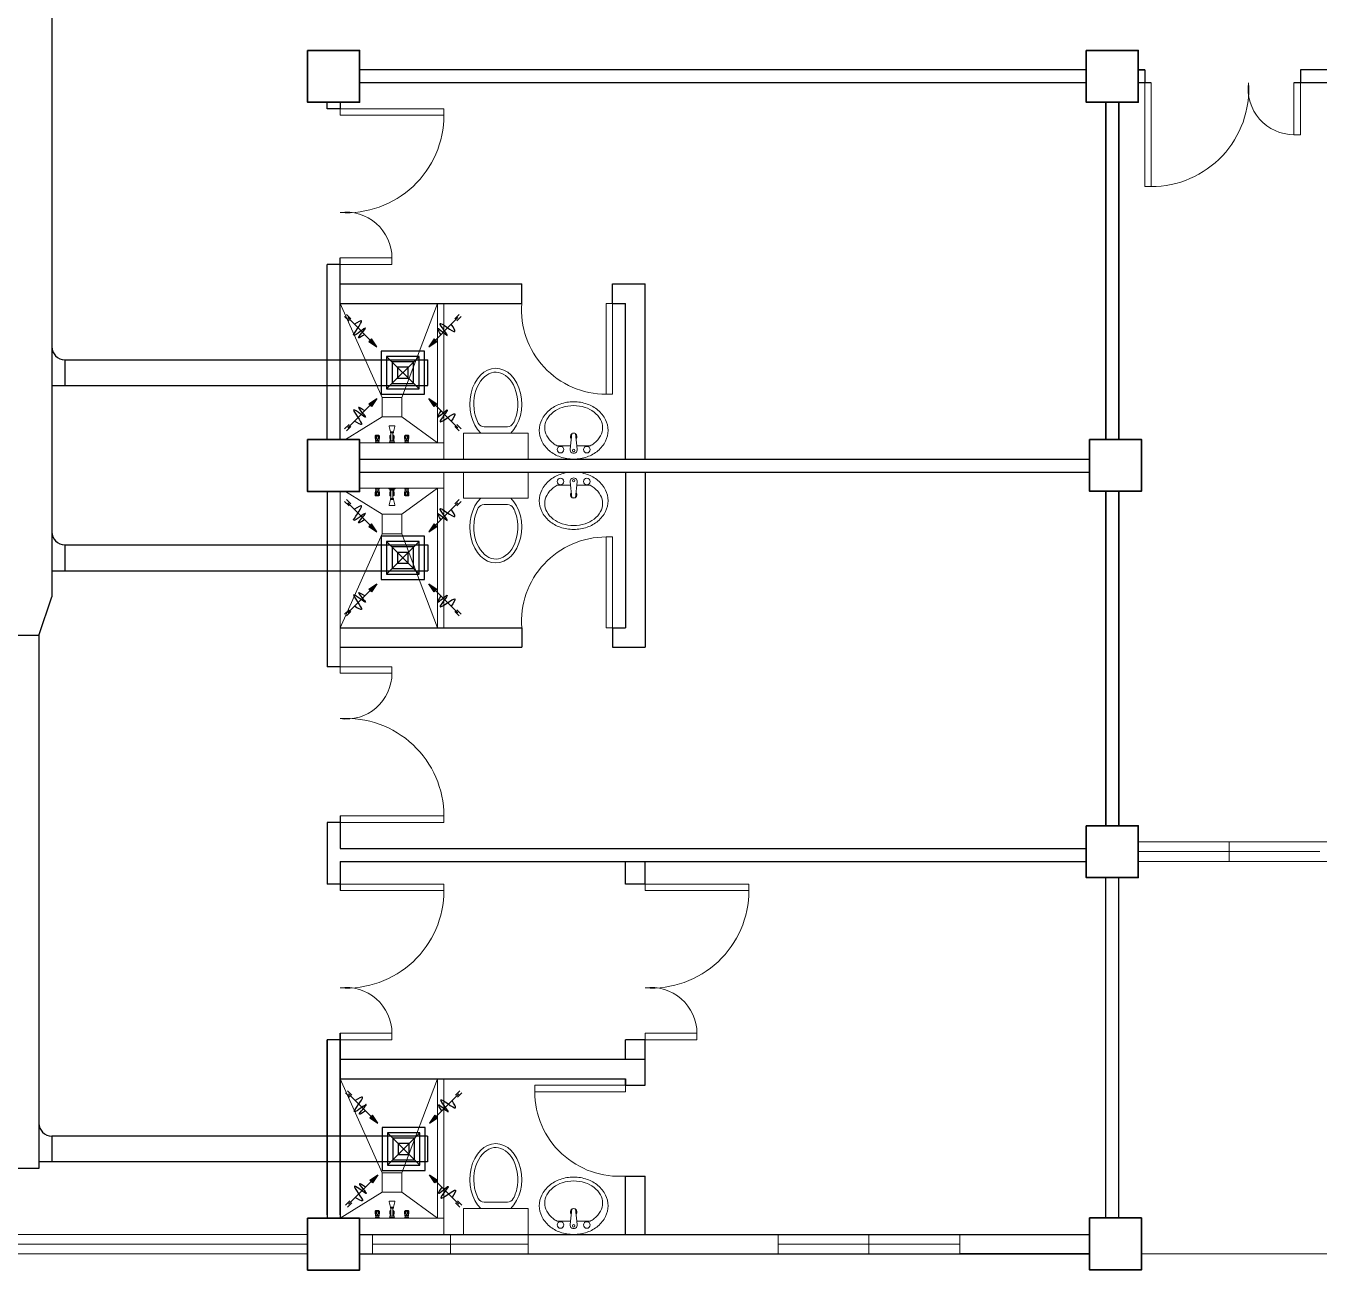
# Model space of a CAD drawing. Header units: millimetres. Extents: x 103 to 228, y 86 to 129.
# Drawn here: x 188.49 to 198.46, y 86.51 to 96.1 of the extents above; entities that cross this region are included whole.
import ezdxf

# ---------------------------------------------------------------- set-up
doc = ezdxf.new("R2010")
doc.units = ezdxf.units.MM
for name, color, linetype in [('AIR', 7, 'Continuous'), ('AIR-00', 8, 'Continuous'), ('AIR-03', 30, 'Continuous'), ('exhaust', 130, 'Continuous')]:
    doc.layers.add(name, color=color, linetype=linetype)

# ---------------------------------------------------------------- blocks, each defined once
blk = doc.blocks.new('GRILL-C-IN')
at = {"layer": 'AIR-00', "ltscale": 3}
for p, q in [((-0.623, 0.601), (-0.674, 0.651)), ((-0.601, 0.623), (-0.651, 0.674)), ((-0.637, 0.637), (-0.3, 0.3)), ((0.637, 0.637), (0.3, 0.3)), ((0.601, 0.623), (0.651, 0.674)), ((0.623, 0.601), (0.674, 0.651)), ((-0.637, -0.637), (-0.3, -0.3)), ((0.637, -0.637), (0.3, -0.3)), ((-0.623, -0.601), (-0.674, -0.651)), ((-0.601, -0.623), (-0.651, -0.674)), ((0.601, -0.623), (0.651, -0.674)), ((0.623, -0.601), (0.674, -0.651))]:
    blk.add_line(p, q, dxfattribs=at)
at = {"layer": 'AIR-00', "color": 50}
for p, q in [((-0.188, 0.187), (0.187, -0.188)), ((0.187, 0.187), (-0.188, -0.188))]:
    blk.add_line(p, q, dxfattribs=at)
at = {"layer": 'AIR-00', "ltscale": 3}
for points in [[(-0.362, 0.393), (-0.393, 0.362), (-0.3, 0.3)], [(0.393, 0.362), (0.362, 0.393), (0.3, 0.3)], [(-0.362, -0.393), (-0.393, -0.362), (-0.3, -0.3)], [(0.393, -0.362), (0.362, -0.393), (0.3, -0.3)]]:
    blk.add_lwpolyline(points, close=True, dxfattribs=at)
at = {"layer": 'AIR-00', "color": 50}
for points in [[(-0.188, -0.188), (0.187, -0.188), (0.187, 0.187), (-0.188, 0.187)], [(-0.125, -0.125), (0.125, -0.125), (0.125, 0.125), (-0.125, 0.125)], [(-0.062, -0.062), (0.062, -0.062), (0.062, 0.062), (-0.062, 0.062)]]:
    blk.add_lwpolyline(points, close=True, dxfattribs=at)
at = {"layer": 'AIR-00', "ltscale": 3}
for points in [[(-0.441, 0.441), (-0.512, 0.404), (-0.432, 0.514), (-0.568, 0.43), (-0.477, 0.6), (-0.561, 0.561)], [(0.441, 0.441), (0.404, 0.512), (0.514, 0.432), (0.43, 0.568), (0.6, 0.477), (0.561, 0.561)], [(-0.441, -0.441), (-0.512, -0.404), (-0.432, -0.514), (-0.568, -0.43), (-0.477, -0.6), (-0.561, -0.561)], [(0.441, -0.441), (0.404, -0.512), (0.514, -0.432), (0.43, -0.568), (0.6, -0.477), (0.561, -0.561)]]:
    blk.add_spline(points, degree=3, dxfattribs=at)
for points in [[(-0.3, 0.3), (-0.362, 0.393), (-0.393, 0.362)], [(0.3, 0.3), (0.393, 0.362), (0.362, 0.393)], [(-0.3, -0.3), (-0.362, -0.393), (-0.393, -0.362)], [(0.3, -0.3), (0.393, -0.362), (0.362, -0.393)]]:
    blk.add_solid(points, dxfattribs=at)
at = {"layer": 'AIR-03', "color": 6}
blk.add_lwpolyline([(-0.25, -0.25), (0.25, -0.25), (0.25, 0.25), (-0.25, 0.25)], close=True, dxfattribs=at)

msp = doc.modelspace()

# ---------------------------------------------------------------- linework, layer by layer
at = {"color": 8, "lineweight": 25}
for p, q in [((196.6636, 95.7597), (191.0636, 95.7597)), ((197.1136, 95.7597), (197.0636, 95.7597)), ((197.0636, 95.7597), (197.1136, 95.7597)), ((197.1136, 95.7597), (197.1136, 95.6597)), ((201.4136, 95.7597), (198.3136, 95.7597)), ((198.3136, 95.7597), (198.3136, 95.6597)), ((196.6636, 95.6597), (191.0636, 95.6597)), ((197.1636, 95.6597), (197.0636, 95.6597)), ((199.8136, 95.6597), (198.2636, 95.6597)), ((190.8136, 95.4597), (190.8136, 95.5097)), ((190.9136, 95.5097), (190.9136, 95.4597)), ((196.8136, 92.9118), (196.8136, 95.5097)), ((196.8136, 95.5097), (196.8136, 92.9118)), ((196.9136, 92.9118), (196.9136, 95.5097)), ((196.9136, 95.5097), (196.9136, 92.9118)), ((190.9136, 95.4597), (190.8136, 95.4597)), ((190.9136, 92.9097), (190.9136, 94.3097)), ((190.8136, 92.9097), (190.8136, 94.2597)), ((190.9136, 94.2597), (190.8136, 94.2597)), ((190.8136, 92.9097), (190.8136, 94.2597)), ((191.0636, 92.7597), (196.6886, 92.7597)), ((191.0636, 92.6597), (196.6886, 92.6597)), ((190.8136, 92.5097), (190.8136, 91.1597)), ((196.8136, 89.9347), (196.8136, 92.5118)), ((196.8136, 92.5118), (196.8136, 89.9347)), ((196.9136, 89.9347), (196.9136, 92.5118)), ((196.9136, 92.5118), (196.9136, 89.9347)), ((190.9136, 91.1597), (190.8136, 91.1597)), ((190.9136, 90.0097), (190.9136, 89.7597)), ((190.8136, 89.9597), (190.8136, 89.7097)), ((190.9136, 89.9597), (190.8136, 89.9597)), ((190.8136, 89.7097), (190.8136, 89.4847)), ((190.9136, 89.7597), (196.6636, 89.7597)), ((190.9136, 89.6597), (190.9136, 89.4347)), ((190.9136, 89.6597), (196.6636, 89.6597)), ((190.9136, 89.4847), (190.8136, 89.4847)), ((196.8136, 86.9118), (196.8136, 89.5347)), ((196.9136, 86.9118), (196.9136, 89.5347)), ((190.9136, 88.3347), (190.9136, 86.9097)), ((190.9136, 86.9347), (190.9136, 88.3347)), ((190.8136, 88.2847), (190.8136, 86.9097)), ((190.8136, 86.9347), (190.8136, 88.2847)), ((190.9136, 88.2847), (190.8136, 88.2847)), ((190.8136, 86.9347), (190.8136, 88.2847)), ((191.0636, 86.7847), (196.6886, 86.7847)), ((191.0636, 86.6347), (196.6886, 86.6347)), ((196.6886, 86.6347), (195.6886, 86.6347))]:
    msp.add_line(p, q, dxfattribs=at)
at = {"color": 8, "lineweight": 25, "ltscale": 0.3}
for p, q in [((190.9136, 94.1097), (192.3136, 94.1097)), ((192.3136, 93.9597), (192.3136, 94.1097)), ((193.0136, 94.1097), (193.2636, 94.1097)), ((193.0136, 93.9597), (193.0136, 94.1097)), ((193.2636, 92.7597), (193.2636, 94.1097)), ((190.9136, 93.9597), (192.3136, 93.9597)), ((193.0136, 93.9597), (193.1136, 93.9597)), ((193.1136, 92.7597), (193.1136, 93.9597)), ((193.1136, 92.6597), (193.1136, 91.4597)), ((193.2636, 92.6597), (193.2636, 91.3097)), ((190.9136, 91.4597), (192.3136, 91.4597)), ((192.3136, 91.4597), (192.3136, 91.3097)), ((193.0136, 91.4597), (193.1136, 91.4597)), ((193.0136, 91.4597), (193.0136, 91.3097)), ((190.9136, 91.3097), (192.3136, 91.3097)), ((193.0136, 91.3097), (193.2636, 91.3097)), ((190.9136, 88.1347), (193.2636, 88.1347)), ((193.0136, 88.1347), (193.2636, 88.1347)), ((193.2636, 87.9347), (193.2636, 88.1347)), ((190.9136, 87.9847), (193.1136, 87.9847)), ((193.0136, 87.9847), (193.1136, 87.9847)), ((193.1136, 87.9347), (193.1136, 87.9847)), ((193.1136, 86.7847), (193.1136, 87.2347)), ((193.2636, 86.7847), (193.2636, 87.2347))]:
    msp.add_line(p, q, dxfattribs=at)
at = {"color": 8, "lineweight": 9, "ltscale": 0.3}
for p, q in [((191.2386, 93.2347), (190.9136, 93.9597)), ((191.3886, 93.2347), (191.6636, 93.9597)), ((191.2386, 93.0847), (190.9543, 92.9097)), ((191.3886, 93.0847), (191.6636, 92.8847)), ((191.2386, 92.3347), (190.9543, 92.5097)), ((191.3886, 92.3347), (191.6636, 92.5347)), ((191.2386, 92.1847), (190.9136, 91.4597)), ((191.3886, 92.1847), (191.6636, 91.4597)), ((191.2386, 87.2597), (190.9136, 87.9847)), ((191.3886, 87.2597), (191.6636, 87.9847)), ((191.2386, 87.1097), (190.9136, 86.9097)), ((191.3886, 87.1097), (191.6636, 86.9097))]:
    msp.add_line(p, q, dxfattribs=at)
at = {"color": 8, "lineweight": 9}
for p, q in [((190.9136, 93.0097), (190.9136, 92.9097)), ((191.3013, 92.9701), (191.2928, 93.012)), ((191.333, 93.0166), (191.2942, 93.0166)), ((191.3013, 92.9625), (191.3013, 92.9701)), ((191.3013, 92.9701), (191.3259, 92.9701)), ((191.3013, 92.9701), (191.3259, 92.9701)), ((191.3259, 92.9701), (191.3345, 93.012)), ((191.3259, 92.9701), (191.3259, 92.9625)), ((192.023, 93.0097), (192.204, 93.0097)), ((190.8136, 92.9597), (190.8136, 92.9097)), ((191.0636, 92.8847), (191.7136, 92.8847)), ((191.1829, 92.8855), (191.1864, 92.8923)), ((191.1829, 92.8855), (191.217, 92.8855)), ((191.1829, 92.8855), (191.1829, 92.8847)), ((191.1829, 92.8847), (191.217, 92.8847)), ((191.1869, 92.9419), (191.1833, 92.94)), ((191.1833, 92.94), (191.2167, 92.94)), ((191.1833, 92.94), (191.1833, 92.918)), ((191.1833, 92.918), (191.1855, 92.914)), ((191.186, 92.9122), (191.186, 92.9063)), ((191.186, 92.9063), (191.1867, 92.904)), ((191.186, 92.9063), (191.214, 92.9063)), ((191.1864, 92.8923), (191.2136, 92.8923)), ((191.1867, 92.904), (191.2132, 92.904)), ((191.1868, 92.918), (191.1941, 92.918)), ((191.1869, 92.9434), (191.2131, 92.9434)), ((191.1869, 92.9434), (191.1869, 92.9419)), ((191.1869, 92.9419), (191.2131, 92.9419)), ((191.1869, 92.9312), (191.1869, 92.9191)), ((191.1886, 92.8923), (191.1886, 92.904)), ((191.1939, 92.9313), (191.1939, 92.9192)), ((191.2132, 92.9181), (191.2059, 92.9181)), ((191.206, 92.9313), (191.206, 92.9192)), ((191.2114, 92.8923), (191.2114, 92.904)), ((191.2131, 92.9434), (191.2131, 92.9419)), ((191.2131, 92.9419), (191.2167, 92.94)), ((191.2131, 92.9312), (191.2131, 92.9191)), ((191.214, 92.9063), (191.2132, 92.904)), ((191.217, 92.8855), (191.2136, 92.8923)), ((191.214, 92.9122), (191.214, 92.9063)), ((191.2167, 92.9181), (191.2145, 92.914)), ((191.2167, 92.94), (191.2167, 92.9181)), ((191.217, 92.8855), (191.217, 92.8847)), ((191.2962, 92.8905), (191.2847, 92.8847)), ((191.2847, 92.8847), (191.3426, 92.8847)), ((191.331, 92.9002), (191.2962, 92.9002)), ((191.2962, 92.9002), (191.2962, 92.8905)), ((191.331, 92.8905), (191.2962, 92.8905)), ((191.2962, 92.8905), (191.331, 92.8905)), ((191.3006, 92.9419), (191.297, 92.94)), ((191.297, 92.94), (191.306, 92.94)), ((191.297, 92.94), (191.297, 92.9181)), ((191.297, 92.9181), (191.2992, 92.914)), ((191.2996, 92.9122), (191.2996, 92.9063)), ((191.2996, 92.9063), (191.3061, 92.9063)), ((191.2996, 92.9063), (191.3004, 92.904)), ((191.3004, 92.9181), (191.306, 92.9181)), ((191.3004, 92.904), (191.3061, 92.904)), ((191.3005, 92.9312), (191.3005, 92.9191)), ((191.3006, 92.9434), (191.306, 92.9434)), ((191.3006, 92.9434), (191.3006, 92.9419)), ((191.3006, 92.9419), (191.306, 92.9419)), ((191.3259, 92.9625), (191.3013, 92.9625)), ((191.3023, 92.9002), (191.3023, 92.904)), ((191.306, 92.9625), (191.3061, 92.9002)), ((191.3061, 92.9002), (191.3212, 92.9002)), ((191.3212, 92.9002), (191.3212, 92.9625)), ((191.3212, 92.9434), (191.3267, 92.9434)), ((191.3212, 92.9419), (191.3267, 92.9419)), ((191.3212, 92.94), (191.3303, 92.94)), ((191.3268, 92.9181), (191.3212, 92.9181)), ((191.3212, 92.9063), (191.3276, 92.9063)), ((191.3212, 92.904), (191.3269, 92.904)), ((191.325, 92.9002), (191.325, 92.904)), ((191.3267, 92.9434), (191.3267, 92.9419)), ((191.3267, 92.9419), (191.3303, 92.94)), ((191.3267, 92.9312), (191.3267, 92.9191)), ((191.3276, 92.9063), (191.3269, 92.904)), ((191.3276, 92.9122), (191.3276, 92.9063)), ((191.3303, 92.9181), (191.3281, 92.914)), ((191.3303, 92.94), (191.3303, 92.9181)), ((191.331, 92.8905), (191.331, 92.9002)), ((191.3426, 92.8847), (191.331, 92.8905)), ((191.4102, 92.8855), (191.4136, 92.8923)), ((191.4102, 92.8855), (191.4102, 92.8847)), ((191.4102, 92.8855), (191.4443, 92.8855)), ((191.4102, 92.8847), (191.4443, 92.8847)), ((191.4142, 92.9419), (191.4106, 92.94)), ((191.4106, 92.94), (191.4106, 92.9181)), ((191.4106, 92.94), (191.4439, 92.94)), ((191.4106, 92.9181), (191.4128, 92.914)), ((191.4132, 92.9122), (191.4132, 92.9063)), ((191.4132, 92.9063), (191.4413, 92.9063)), ((191.4132, 92.9063), (191.414, 92.9041)), ((191.4136, 92.8923), (191.4409, 92.8923)), ((191.414, 92.9181), (191.4214, 92.9181)), ((191.414, 92.9041), (191.4405, 92.9041)), ((191.4142, 92.9435), (191.4142, 92.9419)), ((191.4142, 92.9435), (191.4403, 92.9435)), ((191.4142, 92.9419), (191.4403, 92.9419)), ((191.4142, 92.9312), (191.4142, 92.9191)), ((191.4159, 92.8923), (191.4159, 92.9041)), ((191.4212, 92.9313), (191.4212, 92.9192)), ((191.4405, 92.9181), (191.4332, 92.9181)), ((191.4333, 92.9313), (191.4333, 92.9192)), ((191.4386, 92.8923), (191.4386, 92.9041)), ((191.4403, 92.9435), (191.4403, 92.9419)), ((191.4403, 92.9419), (191.4439, 92.94)), ((191.4403, 92.9312), (191.4403, 92.9191)), ((191.4413, 92.9063), (191.4405, 92.9041)), ((191.4443, 92.8855), (191.4409, 92.8923)), ((191.4413, 92.9122), (191.4413, 92.9063)), ((191.4439, 92.9181), (191.4417, 92.914)), ((191.4439, 92.94), (191.4439, 92.9181)), ((191.4443, 92.8855), (191.4443, 92.8847)), ((191.8636, 92.7597), (191.8636, 92.9597)), ((191.8636, 92.9597), (192.3636, 92.9597)), ((192.3636, 92.9597), (192.3636, 92.7597)), ((192.6991, 92.9576), (192.6858, 92.8358)), ((192.7281, 92.9576), (192.7415, 92.8358)), ((192.6892, 92.8617), (192.587, 92.8617)), ((192.3636, 92.7597), (191.8636, 92.7597)), ((191.8636, 92.6597), (191.8636, 92.4597)), ((192.3636, 92.6597), (191.8636, 92.6597)), ((192.3636, 92.4597), (192.3636, 92.6597)), ((192.6991, 92.4618), (192.6858, 92.5837)), ((192.7281, 92.4618), (192.7415, 92.5837)), ((191.0636, 92.5347), (191.7136, 92.5347)), ((191.1829, 92.5347), (191.217, 92.5347)), ((191.1829, 92.534), (191.1829, 92.5347)), ((191.1829, 92.534), (191.217, 92.534)), ((191.1829, 92.534), (191.1864, 92.5272)), ((191.1833, 92.5014), (191.1855, 92.5055)), ((191.1833, 92.4794), (191.1833, 92.5014)), ((191.1833, 92.4794), (191.2167, 92.4794)), ((191.1869, 92.4775), (191.1833, 92.4794)), ((191.186, 92.5132), (191.1867, 92.5154)), ((191.186, 92.5132), (191.214, 92.5131)), ((191.186, 92.5073), (191.186, 92.5132)), ((191.1864, 92.5272), (191.2136, 92.5272)), ((191.1867, 92.5154), (191.2132, 92.5154)), ((191.1868, 92.5014), (191.1941, 92.5014)), ((191.1869, 92.4883), (191.1869, 92.5004)), ((191.1869, 92.4775), (191.2131, 92.4775)), ((191.1869, 92.476), (191.1869, 92.4775)), ((191.1869, 92.476), (191.2131, 92.476)), ((191.1886, 92.5272), (191.1886, 92.5154)), ((191.1939, 92.4882), (191.1939, 92.5003)), ((191.2132, 92.5014), (191.2059, 92.5014)), ((191.206, 92.4882), (191.206, 92.5003)), ((191.2114, 92.5272), (191.2114, 92.5154)), ((191.2131, 92.4883), (191.2131, 92.5004)), ((191.2131, 92.4775), (191.2167, 92.4794)), ((191.2131, 92.476), (191.2131, 92.4775)), ((191.214, 92.5131), (191.2132, 92.5154)), ((191.217, 92.534), (191.2136, 92.5272)), ((191.214, 92.5073), (191.214, 92.5131)), ((191.2167, 92.5014), (191.2145, 92.5055)), ((191.2167, 92.4794), (191.2167, 92.5014)), ((191.217, 92.534), (191.217, 92.5347)), ((191.2962, 92.5289), (191.2847, 92.5347)), ((191.2847, 92.5347), (191.3426, 92.5347)), ((191.331, 92.5289), (191.2962, 92.5289)), ((191.2962, 92.5193), (191.2962, 92.5289)), ((191.2962, 92.5289), (191.331, 92.5289)), ((191.331, 92.5193), (191.2962, 92.5193)), ((191.297, 92.5014), (191.2992, 92.5055)), ((191.297, 92.4794), (191.297, 92.5014)), ((191.297, 92.4794), (191.306, 92.4794)), ((191.3006, 92.4775), (191.297, 92.4794)), ((191.2996, 92.5131), (191.3004, 92.5154)), ((191.2996, 92.5131), (191.3061, 92.5131)), ((191.2996, 92.5073), (191.2996, 92.5131)), ((191.3004, 92.5154), (191.3061, 92.5154)), ((191.3004, 92.5014), (191.306, 92.5014)), ((191.3005, 92.4883), (191.3005, 92.5004)), ((191.3006, 92.4775), (191.306, 92.4775)), ((191.3006, 92.476), (191.3006, 92.4775)), ((191.3006, 92.476), (191.306, 92.476)), ((191.3023, 92.5193), (191.3023, 92.5154)), ((191.306, 92.4569), (191.3061, 92.5193)), ((191.3061, 92.5193), (191.3212, 92.5193)), ((191.3212, 92.5193), (191.3212, 92.4569)), ((191.3212, 92.5154), (191.3269, 92.5154)), ((191.3212, 92.5131), (191.3276, 92.5131)), ((191.3268, 92.5014), (191.3212, 92.5014)), ((191.3212, 92.4794), (191.3303, 92.4794)), ((191.3212, 92.4775), (191.3267, 92.4775)), ((191.3212, 92.476), (191.3267, 92.476)), ((191.325, 92.5193), (191.325, 92.5154)), ((191.3267, 92.4882), (191.3267, 92.5004)), ((191.3267, 92.4775), (191.3303, 92.4794)), ((191.3267, 92.476), (191.3267, 92.4775)), ((191.3276, 92.5131), (191.3269, 92.5154)), ((191.3276, 92.5073), (191.3276, 92.5131)), ((191.3303, 92.5014), (191.3281, 92.5055)), ((191.3303, 92.4794), (191.3303, 92.5014)), ((191.3426, 92.5347), (191.331, 92.5289)), ((191.331, 92.5289), (191.331, 92.5193)), ((191.4102, 92.534), (191.4102, 92.5347)), ((191.4102, 92.5347), (191.4443, 92.5347)), ((191.4102, 92.534), (191.4136, 92.5271)), ((191.4102, 92.534), (191.4443, 92.534)), ((191.4106, 92.5014), (191.4128, 92.5055)), ((191.4106, 92.4794), (191.4106, 92.5014)), ((191.4142, 92.4775), (191.4106, 92.4794)), ((191.4106, 92.4794), (191.4439, 92.4794)), ((191.4132, 92.5131), (191.414, 92.5154)), ((191.4132, 92.5073), (191.4132, 92.5131)), ((191.4132, 92.5131), (191.4413, 92.5131)), ((191.4136, 92.5271), (191.4409, 92.5271)), ((191.414, 92.5154), (191.4405, 92.5154)), ((191.414, 92.5014), (191.4214, 92.5014)), ((191.4142, 92.4882), (191.4142, 92.5004)), ((191.4142, 92.476), (191.4142, 92.4775)), ((191.4142, 92.4775), (191.4403, 92.4775)), ((191.4142, 92.476), (191.4403, 92.476)), ((191.4159, 92.5271), (191.4159, 92.5154)), ((191.4212, 92.4881), (191.4212, 92.5003)), ((191.4405, 92.5014), (191.4332, 92.5014)), ((191.4333, 92.4881), (191.4333, 92.5003)), ((191.4386, 92.5271), (191.4386, 92.5154)), ((191.4403, 92.4882), (191.4403, 92.5004)), ((191.4403, 92.4775), (191.4439, 92.4794)), ((191.4403, 92.476), (191.4403, 92.4775)), ((191.4413, 92.5131), (191.4405, 92.5154)), ((191.4443, 92.534), (191.4409, 92.5271)), ((191.4413, 92.5073), (191.4413, 92.5131)), ((191.4439, 92.5014), (191.4417, 92.5055)), ((191.4439, 92.4794), (191.4439, 92.5014)), ((191.4443, 92.534), (191.4443, 92.5347)), ((192.6892, 92.5577), (192.587, 92.5577)), ((191.3013, 92.4493), (191.2928, 92.4074)), ((191.333, 92.4029), (191.2942, 92.4029)), ((191.3013, 92.4569), (191.3013, 92.4493)), ((191.3259, 92.4569), (191.3013, 92.4569)), ((191.3013, 92.4493), (191.3259, 92.4493)), ((191.3013, 92.4493), (191.3259, 92.4493)), ((191.3259, 92.4493), (191.3259, 92.4569)), ((191.3259, 92.4493), (191.3345, 92.4074)), ((191.8636, 92.4597), (192.3636, 92.4597)), ((192.023, 92.4097), (192.204, 92.4097)), ((197.0636, 89.8097), (199.8136, 89.8097)), ((197.0636, 89.8097), (197.0636, 89.6597)), ((197.7636, 89.8097), (197.7636, 89.6597)), ((198.4636, 89.7347), (197.0636, 89.7347)), ((197.0636, 89.6597), (199.9136, 89.6597)), ((190.8136, 89.4847), (190.8136, 89.5347)), ((191.3013, 86.9951), (191.2928, 87.037)), ((191.333, 87.0416), (191.2942, 87.0416)), ((191.3013, 86.9875), (191.3013, 86.9951)), ((191.3013, 86.9951), (191.3259, 86.9951)), ((191.3013, 86.9951), (191.3259, 86.9951)), ((191.3259, 86.9951), (191.3345, 87.037)), ((191.3259, 86.9951), (191.3259, 86.9875)), ((192.023, 87.0347), (192.204, 87.0347)), ((191.0636, 86.9097), (191.7136, 86.9097)), ((191.1829, 86.9105), (191.1864, 86.9173)), ((191.1829, 86.9105), (191.217, 86.9105)), ((191.1829, 86.9105), (191.1829, 86.9097)), ((191.1829, 86.9097), (191.217, 86.9097)), ((191.1869, 86.9669), (191.1833, 86.965)), ((191.1833, 86.965), (191.2167, 86.965)), ((191.1833, 86.965), (191.1833, 86.943)), ((191.1833, 86.943), (191.1855, 86.939)), ((191.186, 86.9372), (191.186, 86.9313)), ((191.186, 86.9313), (191.1867, 86.929)), ((191.186, 86.9313), (191.214, 86.9313)), ((191.1864, 86.9173), (191.2136, 86.9173)), ((191.1867, 86.929), (191.2132, 86.929)), ((191.1868, 86.943), (191.1941, 86.943)), ((191.1869, 86.9684), (191.2131, 86.9684)), ((191.1869, 86.9684), (191.1869, 86.9669)), ((191.1869, 86.9669), (191.2131, 86.9669)), ((191.1869, 86.9562), (191.1869, 86.9441)), ((191.1886, 86.9173), (191.1886, 86.929)), ((191.1939, 86.9563), (191.1939, 86.9442)), ((191.2132, 86.9431), (191.2059, 86.9431)), ((191.206, 86.9563), (191.206, 86.9442)), ((191.2114, 86.9173), (191.2114, 86.929)), ((191.2131, 86.9684), (191.2131, 86.9669)), ((191.2131, 86.9669), (191.2167, 86.965)), ((191.2131, 86.9562), (191.2131, 86.9441)), ((191.214, 86.9313), (191.2132, 86.929)), ((191.217, 86.9105), (191.2136, 86.9173)), ((191.214, 86.9372), (191.214, 86.9313)), ((191.2167, 86.9431), (191.2145, 86.939)), ((191.2167, 86.965), (191.2167, 86.9431)), ((191.217, 86.9105), (191.217, 86.9097)), ((191.2962, 86.9155), (191.2847, 86.9097)), ((191.2847, 86.9097), (191.3426, 86.9097)), ((191.331, 86.9252), (191.2962, 86.9252)), ((191.2962, 86.9252), (191.2962, 86.9155)), ((191.331, 86.9155), (191.2962, 86.9155)), ((191.2962, 86.9155), (191.331, 86.9155)), ((191.3006, 86.9669), (191.297, 86.965)), ((191.297, 86.965), (191.306, 86.965)), ((191.297, 86.965), (191.297, 86.9431)), ((191.297, 86.9431), (191.2992, 86.939)), ((191.2996, 86.9372), (191.2996, 86.9313)), ((191.2996, 86.9313), (191.3061, 86.9313)), ((191.2996, 86.9313), (191.3004, 86.929)), ((191.3004, 86.9431), (191.306, 86.9431)), ((191.3004, 86.929), (191.3061, 86.929)), ((191.3005, 86.9562), (191.3005, 86.9441)), ((191.3006, 86.9684), (191.306, 86.9684)), ((191.3006, 86.9684), (191.3006, 86.9669)), ((191.3006, 86.9669), (191.306, 86.9669)), ((191.3259, 86.9875), (191.3013, 86.9875)), ((191.3023, 86.9252), (191.3023, 86.929)), ((191.306, 86.9875), (191.3061, 86.9252)), ((191.3061, 86.9252), (191.3212, 86.9252)), ((191.3212, 86.9252), (191.3212, 86.9875)), ((191.3212, 86.9684), (191.3267, 86.9684)), ((191.3212, 86.9669), (191.3267, 86.9669)), ((191.3212, 86.965), (191.3303, 86.965)), ((191.3268, 86.9431), (191.3212, 86.9431)), ((191.3212, 86.9313), (191.3276, 86.9313)), ((191.3212, 86.929), (191.3269, 86.929)), ((191.325, 86.9252), (191.325, 86.929)), ((191.3267, 86.9684), (191.3267, 86.9669)), ((191.3267, 86.9669), (191.3303, 86.965)), ((191.3267, 86.9562), (191.3267, 86.9441)), ((191.3276, 86.9313), (191.3269, 86.929)), ((191.3276, 86.9372), (191.3276, 86.9313)), ((191.3303, 86.9431), (191.3281, 86.939)), ((191.3303, 86.965), (191.3303, 86.9431)), ((191.331, 86.9155), (191.331, 86.9252)), ((191.3426, 86.9097), (191.331, 86.9155)), ((191.4102, 86.9105), (191.4136, 86.9173)), ((191.4102, 86.9105), (191.4102, 86.9097)), ((191.4102, 86.9105), (191.4443, 86.9105)), ((191.4102, 86.9097), (191.4443, 86.9097)), ((191.4142, 86.9669), (191.4106, 86.965)), ((191.4106, 86.965), (191.4106, 86.9431)), ((191.4106, 86.965), (191.4439, 86.965)), ((191.4106, 86.9431), (191.4128, 86.939)), ((191.4132, 86.9372), (191.4132, 86.9313)), ((191.4132, 86.9313), (191.4413, 86.9313)), ((191.4132, 86.9313), (191.414, 86.9291)), ((191.4136, 86.9173), (191.4409, 86.9173)), ((191.414, 86.9431), (191.4214, 86.9431)), ((191.414, 86.9291), (191.4405, 86.9291)), ((191.4142, 86.9685), (191.4142, 86.9669)), ((191.4142, 86.9685), (191.4403, 86.9685)), ((191.4142, 86.9669), (191.4403, 86.9669)), ((191.4142, 86.9562), (191.4142, 86.9441)), ((191.4159, 86.9173), (191.4159, 86.9291)), ((191.4212, 86.9563), (191.4212, 86.9442)), ((191.4405, 86.9431), (191.4332, 86.9431)), ((191.4333, 86.9563), (191.4333, 86.9442)), ((191.4386, 86.9173), (191.4386, 86.9291)), ((191.4403, 86.9685), (191.4403, 86.9669)), ((191.4403, 86.9669), (191.4439, 86.965)), ((191.4403, 86.9562), (191.4403, 86.9441)), ((191.4413, 86.9313), (191.4405, 86.9291)), ((191.4443, 86.9105), (191.4409, 86.9173)), ((191.4413, 86.9372), (191.4413, 86.9313)), ((191.4439, 86.9431), (191.4417, 86.939)), ((191.4439, 86.965), (191.4439, 86.9431)), ((191.4443, 86.9105), (191.4443, 86.9097)), ((191.8636, 86.7847), (191.8636, 86.9847)), ((191.8636, 86.9847), (192.3636, 86.9847)), ((192.3636, 86.9847), (192.3636, 86.7847)), ((192.6991, 86.9826), (192.6858, 86.8608)), ((192.7281, 86.9826), (192.7415, 86.8608)), ((192.6892, 86.8867), (192.587, 86.8867)), ((190.6636, 86.7847), (187.9636, 86.7847)), ((187.9636, 86.7097), (190.6636, 86.7097)), ((191.0636, 86.7847), (191.1636, 86.7847)), ((191.1636, 86.7847), (191.1636, 86.6347)), ((192.3636, 86.7097), (191.1636, 86.7097)), ((191.7636, 86.6347), (191.7636, 86.7847)), ((192.3636, 86.7847), (191.8636, 86.7847)), ((192.3636, 86.6347), (192.3636, 86.7847)), ((194.2886, 86.7847), (194.2886, 86.6347)), ((195.6886, 86.7097), (194.2886, 86.7097)), ((194.9886, 86.7847), (194.9886, 86.6347)), ((195.6886, 86.6347), (195.6886, 86.7847)), ((187.9636, 86.6347), (190.6636, 86.6347)), ((191.1636, 86.6347), (191.7636, 86.6347)), ((191.7636, 86.6347), (192.3636, 86.6347)), ((212.4136, 86.6347), (197.0886, 86.6347))]:
    msp.add_line(p, q, dxfattribs=at)
at = {"color": 8, "lineweight": 13}
for p, q in [((190.9136, 92.5097), (190.9136, 91.1097)), ((190.9136, 89.5347), (190.9136, 89.4847))]:
    msp.add_line(p, q, dxfattribs=at)
at = {"color": 8, "linetype": 'Continuous', "lineweight": 25}
for p, q in [((193.1136, 89.4847), (193.1136, 89.6597)), ((193.2636, 89.4847), (193.2636, 89.6597)), ((193.2636, 89.4847), (193.1136, 89.4847)), ((193.1136, 88.1347), (193.1136, 88.2847)), ((193.2636, 88.2847), (193.1136, 88.2847)), ((193.2636, 88.1347), (193.2636, 88.2847)), ((193.1136, 87.9847), (193.1136, 87.9347)), ((193.1136, 87.9347), (193.2636, 87.9347)), ((193.1136, 87.2347), (193.2636, 87.2347))]:
    msp.add_line(p, q, dxfattribs=at)
at = {"color": 8, "lineweight": 35}
for points in [[(190.6636, 95.9097), (191.0636, 95.9097), (191.0636, 95.5097), (190.6636, 95.5097)], [(196.6636, 95.9097), (197.0636, 95.9097), (197.0636, 95.5097), (196.6636, 95.5097)], [(190.6636, 92.9097), (191.0636, 92.9097), (191.0636, 92.5097), (190.6636, 92.5097)], [(196.6886, 92.9118), (197.0886, 92.9118), (197.0886, 92.5118), (196.6886, 92.5118)], [(196.6636, 89.9347), (197.0636, 89.9347), (197.0636, 89.5347), (196.6636, 89.5347)], [(190.6636, 86.9097), (191.0636, 86.9097), (191.0636, 86.5097), (190.6636, 86.5097)], [(196.6886, 86.9118), (197.0886, 86.9118), (197.0886, 86.5118), (196.6886, 86.5118)]]:
    msp.add_lwpolyline(points, close=True, dxfattribs=at)
at = {"color": 8, "lineweight": 13, "ltscale": 0.03}
for points in [[(197.1636, 95.6597), (197.1136, 95.6597), (197.1136, 94.8597), (197.1636, 94.8597)], [(198.3136, 95.6597), (198.2636, 95.6597), (198.2636, 95.2597), (198.3136, 95.2597)], [(190.9136, 95.4097), (190.9136, 95.4597), (191.7136, 95.4597), (191.7136, 95.4097)], [(190.9136, 94.2597), (190.9136, 94.3097), (191.3136, 94.3097), (191.3136, 94.2597)], [(193.0136, 93.9597), (192.9636, 93.9597), (192.9636, 93.2597), (193.0136, 93.2597)], [(193.0136, 91.4597), (192.9636, 91.4597), (192.9636, 92.1597), (193.0136, 92.1597)], [(190.9136, 91.1597), (190.9136, 91.1097), (191.3136, 91.1097), (191.3136, 91.1597)], [(190.9136, 90.0097), (190.9136, 89.9597), (191.7136, 89.9597), (191.7136, 90.0097)], [(190.9136, 89.4347), (190.9136, 89.4847), (191.7136, 89.4847), (191.7136, 89.4347)], [(193.2636, 89.4347), (193.2636, 89.4847), (194.0636, 89.4847), (194.0636, 89.4347)], [(190.9136, 88.2847), (190.9136, 88.3347), (191.3136, 88.3347), (191.3136, 88.2847)], [(193.2636, 88.2847), (193.2636, 88.3347), (193.6636, 88.3347), (193.6636, 88.2847)], [(193.1136, 87.9347), (193.1136, 87.8847), (192.4136, 87.8847), (192.4136, 87.9347)]]:
    msp.add_lwpolyline(points, close=True, dxfattribs=at)
at = {"color": 8, "lineweight": 9, "ltscale": 0.3}
for points in [[(191.6636, 92.8847), (191.6636, 93.9597), (191.7136, 93.9597), (191.7136, 92.7597), (191.7136, 92.7597)], [(191.6636, 92.5347), (191.6636, 91.4597), (191.7136, 91.4597), (191.7136, 92.6597), (191.7136, 92.6597)], [(191.6636, 86.9097), (191.6636, 87.9847), (191.7136, 87.9847), (191.7136, 86.7847), (191.7136, 86.7847)]]:
    msp.add_lwpolyline(points, dxfattribs=at)
at = {"color": 8, "lineweight": 9, "ltscale": 0.03}
for points in [[(191.3886, 93.0847), (191.2386, 93.0847), (191.2386, 93.2347), (191.3886, 93.2347)], [(191.3886, 92.3347), (191.2386, 92.3347), (191.2386, 92.1847), (191.3886, 92.1847)], [(191.3886, 87.1097), (191.2386, 87.1097), (191.2386, 87.2597), (191.3886, 87.2597)]]:
    msp.add_lwpolyline(points, close=True, dxfattribs=at)
at = {"color": 8, "lineweight": 9}
for points in [[(192.4486, 92.9807, -0.11576), (192.468, 93.0632, -0.104047), (192.5262, 93.137, -0.090875), (192.6102, 93.1844, -0.083344), (192.7136, 93.2017, -0.083344), (192.8171, 93.1844, -0.090875), (192.901, 93.137, -0.104047), (192.9593, 93.0632, -0.11576), (192.9786, 92.9807, -0.11576), (192.9593, 92.8982, -0.104047), (192.901, 92.8245, -0.090875), (192.8171, 92.7771, -0.083344), (192.7136, 92.7597, -0.083344), (192.6102, 92.7771, -0.090875), (192.5262, 92.8245, -0.104047), (192.468, 92.8982, -0.11576)], [(192.4486, 92.4387, 0.11576), (192.468, 92.3562, 0.104047), (192.5262, 92.2825, 0.090875), (192.6102, 92.2351, 0.083344), (192.7136, 92.2177, 0.083344), (192.8171, 92.2351, 0.090875), (192.901, 92.2825, 0.104047), (192.9593, 92.3562, 0.11576), (192.9786, 92.4387, 0.11576), (192.9593, 92.5212, 0.104047), (192.901, 92.595, 0.090875), (192.8171, 92.6424, 0.083344), (192.7136, 92.6597, 0.083344), (192.6102, 92.6424, 0.090875), (192.5262, 92.595, 0.104047), (192.468, 92.5212, 0.11576)], [(192.4486, 87.0057, -0.11576), (192.468, 87.0882, -0.104047), (192.5262, 87.162, -0.090875), (192.6102, 87.2094, -0.083344), (192.7136, 87.2267, -0.083344), (192.8171, 87.2094, -0.090875), (192.901, 87.162, -0.104047), (192.9593, 87.0882, -0.11576), (192.9786, 87.0057, -0.11576), (192.9593, 86.9232, -0.104047), (192.901, 86.8495, -0.090875), (192.8171, 86.8021, -0.083344), (192.7136, 86.7847, -0.083344), (192.6102, 86.8021, -0.090875), (192.5262, 86.8495, -0.104047), (192.468, 86.9232, -0.11576)]]:
    msp.add_lwpolyline(points, format="xyb", close=True, dxfattribs=at)
for points in [[(192.4911, 93.0017, -0.124838), (192.507, 93.0643, -0.105788), (192.5563, 93.1219, -0.086697), (192.626, 93.1582, -0.076776), (192.7136, 93.1717, -0.076776), (192.8012, 93.1582, -0.086697), (192.871, 93.1219, -0.105788), (192.9203, 93.0643, -0.124838), (192.9361, 93.0017, -0.124838), (192.9203, 92.9392, -0.105788), (192.871, 92.8815, -0.040067), (192.8402, 92.8617), (192.738, 92.8617, -0.040067)], [(192.4911, 92.4177, 0.124838), (192.507, 92.3552, 0.105788), (192.5563, 92.2975, 0.086697), (192.626, 92.2613, 0.076776), (192.7136, 92.2477, 0.076776), (192.8012, 92.2613, 0.086697), (192.871, 92.2975, 0.105788), (192.9203, 92.3552, 0.124838), (192.9361, 92.4177, 0.124838), (192.9203, 92.4803, 0.105788), (192.871, 92.5379, 0.040067), (192.8402, 92.5577), (192.738, 92.5577, 0.040067)], [(192.4911, 87.0267, -0.124838), (192.507, 87.0893, -0.105788), (192.5563, 87.1469, -0.086697), (192.626, 87.1832, -0.076776), (192.7136, 87.1967, -0.076776), (192.8012, 87.1832, -0.086697), (192.871, 87.1469, -0.105788), (192.9203, 87.0893, -0.124838), (192.9361, 87.0267, -0.124838), (192.9203, 86.9642, -0.105788), (192.871, 86.9065, -0.040067), (192.8402, 86.8867), (192.738, 86.8867, -0.040067)]]:
    msp.add_lwpolyline(points, format="xyb", dxfattribs=at)
for points in [[(191.1636, 86.7847), (192.3636, 86.7847), (192.3636, 86.6347), (191.1636, 86.6347)], [(194.2886, 86.7847), (195.6886, 86.7847), (195.6886, 86.6347), (194.2886, 86.6347)]]:
    msp.add_lwpolyline(points, close=True, dxfattribs=at)
for centre, radius in [((192.612, 92.8327), 0.0255), ((192.7136, 92.8262), 0.0095), ((192.8152, 92.8327), 0.0255), ((192.612, 92.5867), 0.0255), ((192.7136, 92.5932), 0.0095), ((192.8152, 92.5867), 0.0255), ((192.612, 86.8577), 0.0255), ((192.7136, 86.8512), 0.0095), ((192.8152, 86.8577), 0.0255)]:
    msp.add_circle(centre, radius, dxfattribs=at)
at = {"color": 8, "lineweight": 13, "ltscale": 0.03}
for centre, radius, start, end in [((197.1636, 95.6113), 0.7516, 270, 3.69522), ((198.2636, 95.6129), 0.3531, 172.37185, 270), ((190.9621, 95.4097), 0.7516, 266.30478, 0), ((190.9605, 94.3097), 0.3531, 0, 97.62815), ((192.9636, 93.9115), 0.6518, 175.75781, 270), ((192.9636, 91.5079), 0.6518, 90, 184.24219), ((190.9605, 91.1097), 0.3531, 262.37185, 0), ((190.9621, 90.0097), 0.7516, 0, 93.69522), ((190.9621, 89.4347), 0.7516, 266.30478, 0), ((193.3121, 89.4347), 0.7516, 266.30478, 0), ((190.9605, 88.3347), 0.3531, 0, 97.62815), ((193.3105, 88.3347), 0.3531, 0, 97.62815), ((193.0654, 87.8847), 0.6518, 180, 274.24219)]:
    msp.add_arc(centre, radius, start, end, dxfattribs=at)
at = {"color": 8, "lineweight": 9}
for centre, radius, start, end in [((192.023, 93.0597), 0.05, 208.15006, 270), ((192.204, 93.0597), 0.05, 270, 331.99164), ((192.6224, 93.0017), 0.1313, 180, 208.46356), ((192.6663, 93.0255), 0.1812, 208.46356, 232.61855), ((192.695, 93.063), 0.2284, 232.61855, 241.79625), ((192.7136, 92.9347), 0.025, 126.30681, 221.20218), ((192.7136, 92.8639), 0.0948, 81.20259, 98.79741), ((192.7136, 92.9347), 0.025, 71.37929, 108.62071), ((192.7136, 92.9347), 0.025, 318.79782, 53.69319), ((192.7136, 92.8327), 0.028, 173.75449, 6.24551), ((192.7136, 92.5867), 0.028, 353.75449, 186.24551), ((192.6224, 92.4177), 0.1313, 151.53644, 180), ((192.6663, 92.3939), 0.1812, 127.38145, 151.53644), ((192.695, 92.3565), 0.2284, 118.20375, 127.38145), ((192.7136, 92.4848), 0.025, 138.79782, 233.69319), ((192.7136, 92.4848), 0.025, 306.30681, 41.20218), ((192.023, 92.3597), 0.05, 90, 151.84994), ((192.204, 92.3597), 0.05, 28.00836, 90), ((192.7136, 92.5555), 0.0948, 261.20259, 278.79741), ((192.7136, 92.4848), 0.025, 251.37929, 288.62071), ((192.023, 87.0847), 0.05, 208.15006, 270), ((192.204, 87.0847), 0.05, 270, 331.99164), ((192.6224, 87.0267), 0.1313, 180, 208.46356), ((192.6663, 87.0505), 0.1812, 208.46356, 232.61855), ((192.695, 87.088), 0.2284, 232.61855, 241.79625), ((192.7136, 86.9597), 0.025, 126.30681, 221.20218), ((192.7136, 86.8889), 0.0948, 81.20259, 98.79741), ((192.7136, 86.9597), 0.025, 71.37929, 108.62071), ((192.7136, 86.9597), 0.025, 318.79782, 53.69319), ((192.7136, 86.8577), 0.028, 173.75449, 6.24551)]:
    msp.add_arc(centre, radius, start, end, dxfattribs=at)
at = {"color": 8, "lineweight": 9, "extrusion": (0, 0, -1)}
for centre in [(192.1136, 93.1847), (192.1136, 87.2097)]:
    msp.add_ellipse(centre, major_axis=(0, -0.275), ratio=0.727273, start_param=0.612555, end_param=5.670631, dxfattribs=at)
at = {"color": 8, "lineweight": 9}
for centre, major_axis, ratio, start_param, end_param in [((191.2963, 93.0134), (-0.00268, 0.00268), 1, -0.216453, 1.153609), ((191.1743, 92.4891), (0.00896, 0.00896), 1, -1.559299, -0.848214), ((191.1717, 92.4943), (0.0118, 0.0118), 1, -0.264769, -0.132543), ((191.1822, 92.5073), (0.00268, -0.00268), 1, 0.291344, 0.785286), ((191.1831, 92.5004), (0.00268, 0.00268), 1, -0.785511, -0.157871), ((191.1977, 92.5003), (0.00268, -0.00268), 1, 3.299239, 3.926878), ((191.2043, 92.4889), (0.00738, -0.00738), 1, 4.000472, 4.78527), ((191.2048, 92.4952), (0.00887, 0.00887), 1, 1.36743, 1.728443), ((191.2, 92.4839), (0.00268, -0.00268), 1, 4.78527, 6.21008), ((191.2, 92.5025), (0.00268, 0.00268), 1, 0.203142, 1.36743), ((191.1952, 92.4952), (0.00887, -0.00887), 1, 1.412925, 1.773938), ((191.1956, 92.4889), (0.00738, 0.00738), 1, 4.639283, 5.424081), ((191.2023, 92.5003), (0.00268, -0.00268), 1, 0.785286, 1.412925), ((191.2169, 92.5004), (0.00268, -0.00268), 1, 3.299239, 3.926878), ((191.2257, 92.4891), (0.00896, -0.00896), 1, 3.989582, 4.700667), ((191.2282, 92.4943), (0.0118, 0.0118), 1, 1.703115, 1.83534), ((191.2178, 92.5073), (0.00268, -0.00268), 1, 3.926878, 4.42082), ((191.2879, 92.489), (0.00896, -0.00896), 1, 0.011497, 0.722582), ((191.2854, 92.4943), (0.0118, -0.0118), 1, 1.306028, 1.438253), ((191.2958, 92.5073), (0.00268, 0.00268), 1, -1.279452, -0.785511), ((191.2968, 92.5004), (0.00268, 0.00268), 1, -0.785511, -0.157871), ((191.3305, 92.5004), (0.00268, -0.00268), 1, 3.299239, 3.926878), ((191.3394, 92.489), (0.00896, 0.00896), 1, 2.418785, 3.129871), ((191.3419, 92.4943), (0.0118, -0.0118), 1, 3.273911, 3.406137), ((191.3314, 92.5073), (0.00268, -0.00268), 1, 3.926878, 4.42082), ((191.4015, 92.489), (0.00896, 0.00896), 1, -1.559299, -0.848214), ((191.399, 92.4943), (0.0118, 0.0118), 1, -0.264769, -0.132543), ((191.4095, 92.5073), (0.00268, 0.00268), 1, -1.279452, -0.785511), ((191.4104, 92.5004), (0.00268, -0.00268), 1, 0.785286, 1.412925), ((191.425, 92.5003), (0.00268, -0.00268), 1, 3.299239, 3.926878), ((191.4316, 92.4889), (0.00738, -0.00738), 1, 4.000472, 4.78527), ((191.4321, 92.4951), (0.00887, -0.00887), 1, 2.938226, 3.299239), ((191.4273, 92.4839), (0.00268, 0.00268), 1, 3.214474, 4.639283), ((191.4273, 92.5024), (0.00268, 0.00268), 1, 0.203142, 1.36743), ((191.4224, 92.4951), (0.00887, 0.00887), 1, -0.157871, 0.203142), ((191.4229, 92.4889), (0.00738, -0.00738), 1, 6.21008, 6.994878), ((191.4295, 92.5003), (0.00268, -0.00268), 1, 0.785286, 1.412925), ((191.4441, 92.5004), (0.00268, 0.00268), 1, 1.728443, 2.356082), ((191.453, 92.489), (0.00896, 0.00896), 1, 2.418785, 3.129871), ((191.4555, 92.4943), (0.0118, 0.0118), 1, 1.703115, 1.83534), ((191.4451, 92.5073), (0.00268, 0.00268), 1, 2.356082, 2.850023), ((191.3309, 92.4061), (0.00268, -0.00268), 1, 6.066508, 7.43657), ((192.1136, 92.2347), (0, 0.275), 0.727273, 0.612555, 5.670631), ((191.2963, 87.0384), (-0.00268, 0.00268), 1, -0.216453, 1.153609)]:
    msp.add_ellipse(centre, major_axis=major_axis, ratio=ratio, start_param=start_param, end_param=end_param, dxfattribs=at)
at = {"color": 8, "lineweight": 9, "extrusion": (4.99074e-41, 2.88216e-41, -1)}
for centre, major_axis, start_param, end_param in [((191.3309, 93.0134), (-0.00268, 0.00268), 1.354119, 2.724181), ((191.1743, 92.9304), (0.00896, 0.00896), 0.011497, 0.722582), ((191.1717, 92.9251), (-0.0118, 0.0118), 2.876824, 3.009049), ((191.1822, 92.9122), (-0.00268, 0.00268), 1.862141, 2.356082), ((191.1831, 92.9191), (-0.00268, 0.00268), 2.356082, 2.983721), ((191.2043, 92.9305), (0.00738, 0.00738), 4.000472, 4.78527), ((191.1977, 92.9192), (0.00268, 0.00268), 3.299239, 3.926878), ((191.2048, 92.9243), (-0.00887, 0.00887), 4.509022, 4.870036), ((191.2, 92.9356), (0.00268, 0.00268), -1.497915, -0.073106), ((191.2, 92.917), (0.00268, 0.00268), 1.773938, 2.938226), ((191.1952, 92.9243), (-0.00887, 0.00887), 2.983721, 3.344735), ((191.1956, 92.9305), (-0.00738, 0.00738), 1.497691, 2.282489), ((191.2023, 92.9192), (0.00268, 0.00268), 0.785286, 1.412925), ((191.2257, 92.9304), (-0.00896, 0.00896), 5.560378, 6.271464), ((191.2169, 92.9191), (-0.00268, 0.00268), 4.870036, 5.497675), ((191.2282, 92.9251), (0.0118, 0.0118), 3.273911, 3.406137), ((191.2178, 92.9122), (-0.00268, 0.00268), 5.497675, 5.991616), ((191.2879, 92.9304), (0.00896, 0.00896), 0.011497, 0.722582), ((191.2854, 92.9251), (-0.0118, 0.0118), 2.876824, 3.009049), ((191.2958, 92.9122), (0.00268, 0.00268), 0.291344, 0.785286), ((191.2968, 92.9191), (0.00268, 0.00268), 0.785286, 1.412925), ((191.3394, 92.9304), (0.00896, 0.00896), 3.989582, 4.700667), ((191.3305, 92.9191), (0.00268, 0.00268), 3.299239, 3.926878), ((191.3419, 92.9251), (-0.0118, 0.0118), 4.844707, 4.976933), ((191.3314, 92.9122), (0.00268, 0.00268), 3.926878, 4.42082), ((191.4015, 92.9304), (0.00896, 0.00896), 0.011497, 0.722582), ((191.399, 92.9251), (0.0118, 0.0118), 1.306028, 1.438253), ((191.4095, 92.9122), (-0.00268, 0.00268), 1.862141, 2.356082), ((191.4104, 92.9191), (-0.00268, 0.00268), 2.356082, 2.983721), ((191.4316, 92.9306), (0.00738, 0.00738), 4.000472, 4.78527), ((191.425, 92.9192), (0.00268, 0.00268), 3.299239, 3.926878), ((191.4321, 92.9243), (-0.00887, 0.00887), 4.509022, 4.870036), ((191.4273, 92.9356), (0.00268, 0.00268), -1.497915, -0.073106), ((191.4273, 92.917), (0.00268, 0.00268), 1.773938, 2.938226), ((191.4224, 92.9243), (-0.00887, 0.00887), 2.983721, 3.344735), ((191.4229, 92.9306), (-0.00738, 0.00738), 1.497691, 2.282489), ((191.4295, 92.9192), (0.00268, 0.00268), 0.785286, 1.412925), ((191.453, 92.9304), (-0.00896, 0.00896), 5.560378, 6.271464), ((191.4441, 92.9191), (-0.00268, 0.00268), 4.870036, 5.497675), ((191.4555, 92.9251), (0.0118, 0.0118), 3.273911, 3.406137), ((191.4451, 92.9122), (-0.00268, 0.00268), 5.497675, 5.991616), ((191.3309, 87.0384), (-0.00268, 0.00268), 1.354119, 2.724181), ((191.1743, 86.9554), (0.00896, 0.00896), 0.011497, 0.722582), ((191.1717, 86.9501), (-0.0118, 0.0118), 2.876824, 3.009049), ((191.1822, 86.9372), (-0.00268, 0.00268), 1.862141, 2.356082), ((191.1831, 86.9441), (-0.00268, 0.00268), 2.356082, 2.983721), ((191.2043, 86.9555), (0.00738, 0.00738), 4.000472, 4.78527), ((191.1977, 86.9442), (0.00268, 0.00268), 3.299239, 3.926878), ((191.2048, 86.9493), (-0.00887, 0.00887), 4.509022, 4.870036), ((191.2, 86.9606), (0.00268, 0.00268), -1.497915, -0.073106), ((191.2, 86.942), (0.00268, 0.00268), 1.773938, 2.938226), ((191.1952, 86.9493), (-0.00887, 0.00887), 2.983721, 3.344735), ((191.1956, 86.9555), (-0.00738, 0.00738), 1.497691, 2.282489), ((191.2023, 86.9442), (0.00268, 0.00268), 0.785286, 1.412925), ((191.2257, 86.9554), (-0.00896, 0.00896), 5.560378, 6.271464), ((191.2169, 86.9441), (-0.00268, 0.00268), 4.870036, 5.497675), ((191.2282, 86.9501), (0.0118, 0.0118), 3.273911, 3.406137), ((191.2178, 86.9372), (-0.00268, 0.00268), 5.497675, 5.991616), ((191.2879, 86.9554), (0.00896, 0.00896), 0.011497, 0.722582), ((191.2854, 86.9501), (-0.0118, 0.0118), 2.876824, 3.009049), ((191.2958, 86.9372), (0.00268, 0.00268), 0.291344, 0.785286), ((191.2968, 86.9441), (0.00268, 0.00268), 0.785286, 1.412925), ((191.3394, 86.9554), (0.00896, 0.00896), 3.989582, 4.700667), ((191.3305, 86.9441), (0.00268, 0.00268), 3.299239, 3.926878), ((191.3419, 86.9501), (-0.0118, 0.0118), 4.844707, 4.976933), ((191.3314, 86.9372), (0.00268, 0.00268), 3.926878, 4.42082), ((191.4015, 86.9554), (0.00896, 0.00896), 0.011497, 0.722582), ((191.399, 86.9501), (0.0118, 0.0118), 1.306028, 1.438253), ((191.4095, 86.9372), (-0.00268, 0.00268), 1.862141, 2.356082), ((191.4104, 86.9441), (-0.00268, 0.00268), 2.356082, 2.983721), ((191.4316, 86.9556), (0.00738, 0.00738), 4.000472, 4.78527), ((191.425, 86.9442), (0.00268, 0.00268), 3.299239, 3.926878), ((191.4321, 86.9493), (-0.00887, 0.00887), 4.509022, 4.870036), ((191.4273, 86.9606), (0.00268, 0.00268), -1.497915, -0.073106), ((191.4273, 86.942), (0.00268, 0.00268), 1.773938, 2.938226), ((191.4224, 86.9493), (-0.00887, 0.00887), 2.983721, 3.344735), ((191.4229, 86.9556), (-0.00738, 0.00738), 1.497691, 2.282489), ((191.4295, 86.9442), (0.00268, 0.00268), 0.785286, 1.412925), ((191.453, 86.9554), (-0.00896, 0.00896), 5.560378, 6.271464), ((191.4441, 86.9441), (-0.00268, 0.00268), 4.870036, 5.497675), ((191.4555, 86.9501), (0.0118, 0.0118), 3.273911, 3.406137), ((191.4451, 86.9372), (-0.00268, 0.00268), 5.497675, 5.991616)]:
    msp.add_ellipse(centre, major_axis=major_axis, ratio=1, start_param=start_param, end_param=end_param, dxfattribs=at)
at = {"color": 8, "lineweight": 9, "extrusion": (4.99074e-41, -2.88216e-41, -1)}
msp.add_ellipse((191.2963, 92.4061), major_axis=(0.00268, 0.00268), ratio=1, start_param=2.92514, end_param=4.295202, dxfattribs=at)
at = {"color": 8, "lineweight": 9}
for points in [[(191.979, 93.0361), (191.9702, 93.0525), (191.9627, 93.0706), (191.9359, 93.1618), (191.941, 93.249), (191.9988, 93.3806), (192.0488, 93.4219), (192.1469, 93.4354), (192.1991, 93.4094), (192.2732, 93.2982), (192.291, 93.2145), (192.2753, 93.1007), (192.2639, 93.0659), (192.2482, 93.0362)], [(191.979, 92.3833), (191.9702, 92.3669), (191.9627, 92.3488), (191.9359, 92.2577), (191.941, 92.1705), (191.9988, 92.0389), (192.0488, 91.9975), (192.1469, 91.9841), (192.1991, 92.01), (192.2732, 92.1212), (192.291, 92.2049), (192.2753, 92.3187), (192.2639, 92.3536), (192.2482, 92.3832)], [(191.979, 87.0611), (191.9702, 87.0775), (191.9627, 87.0956), (191.9359, 87.1868), (191.941, 87.274), (191.9988, 87.4056), (192.0488, 87.4469), (192.1469, 87.4604), (192.1991, 87.4344), (192.2732, 87.3232), (192.291, 87.2395), (192.2753, 87.1257), (192.2639, 87.0909), (192.2482, 87.0612)]]:
    msp.add_open_spline(points, degree=3, knots=[0.937253, 0.937253, 0.937253, 0.937253, 1.185372, 1.185372, 2.113864, 2.113864, 3.042356, 3.042356, 3.970847, 3.970847, 4.899339, 4.899339, 5.346062, 5.346062, 5.346062, 5.346062], dxfattribs=at)
at = {"layer": 'exhaust'}
for p, q in [((188.6928, 97.1468), (188.6928, 91.6995)), ((188.7928, 93.5259), (191.5906, 93.5259)), ((188.7928, 93.5259), (188.7928, 93.3259)), ((191.5906, 93.3259), (191.5906, 93.5259)), ((188.6928, 93.3259), (191.5906, 93.3259)), ((188.7928, 92.0995), (191.5906, 92.0995)), ((188.7928, 92.0995), (188.7928, 91.8995)), ((191.5906, 92.0995), (191.5906, 91.8995)), ((188.6928, 91.8995), (191.5906, 91.8995)), ((188.5928, 91.3995), (188.6928, 91.6995)), ((188.5928, 91.3995), (188.3928, 91.3995)), ((188.5928, 91.3995), (188.5928, 87.2924)), ((191.5883, 87.5432), (188.6928, 87.5432)), ((188.6928, 87.5432), (188.6928, 87.3432)), ((191.5883, 87.5432), (191.5883, 87.3432)), ((188.5928, 87.2924), (188.3928, 87.2924)), ((191.5883, 87.3432), (188.5928, 87.3432))]:
    msp.add_line(p, q, dxfattribs=at)
for centre in [(188.7928, 93.6259), (188.7928, 92.1995), (188.6928, 87.6432)]:
    msp.add_arc(centre, 0.1, 180, 270, dxfattribs=at)

# ---------------------------------------------------------------- block references
at = {"layer": 'AIR', "xscale": 0.6658363358532475, "yscale": 0.6658363358532475, "zscale": 0.6658363358532475}
for p in [(191.3974, 93.4259), (191.3974, 91.9995), (191.4037, 87.4432)]:
    msp.add_blockref('GRILL-C-IN', p, dxfattribs=at)

doc.saveas('drawing.dxf')
